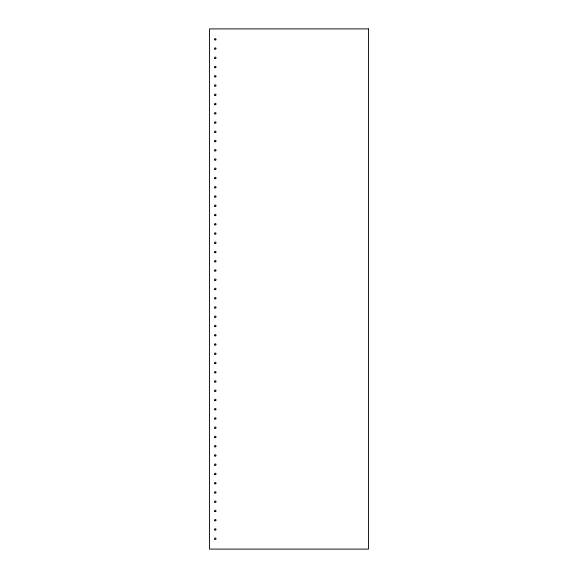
<?xml version="1.0" encoding="UTF-8"?>
<svg xmlns="http://www.w3.org/2000/svg" width="578" height="578" viewBox="0 0 578 578"><rect width="100%" height="100%" fill="white"/><g stroke="black" fill="none" stroke-linecap="round" stroke-linejoin="round"><path stroke-width="0.87" d="M368.475 28.9L209.525 28.9L209.525 549.1L368.475 549.1L368.475 28.9M214.792 39.817A0.723 0.723 0 0 0 216.006 39.492A0.723 0.723 0 0 0 215.117 38.603A0.723 0.723 0 0 0 214.792 39.817M214.792 49.065A0.723 0.723 0 0 0 216.006 48.74A0.723 0.723 0 0 0 215.117 47.851A0.723 0.723 0 0 0 214.792 49.065M214.792 58.313A0.723 0.723 0 0 0 216.006 57.988A0.723 0.723 0 0 0 215.117 57.099A0.723 0.723 0 0 0 214.792 58.313M214.792 67.561A0.723 0.723 0 0 0 216.006 67.236A0.723 0.723 0 0 0 215.117 66.347A0.723 0.723 0 0 0 214.792 67.561M214.792 76.809A0.723 0.723 0 0 0 216.006 76.484A0.723 0.723 0 0 0 215.117 75.595A0.723 0.723 0 0 0 214.792 76.809M214.792 86.057A0.723 0.723 0 0 0 216.006 85.732A0.723 0.723 0 0 0 215.117 84.843A0.723 0.723 0 0 0 214.792 86.057M214.792 95.305A0.723 0.723 0 0 0 216.006 94.98A0.723 0.723 0 0 0 215.117 94.091A0.723 0.723 0 0 0 214.792 95.305M214.792 104.553A0.723 0.723 0 0 0 216.006 104.228A0.723 0.723 0 0 0 215.117 103.339A0.723 0.723 0 0 0 214.792 104.553M214.792 113.801A0.723 0.723 0 0 0 216.006 113.476A0.723 0.723 0 0 0 215.117 112.587A0.723 0.723 0 0 0 214.792 113.801M214.792 123.049A0.723 0.723 0 0 0 216.006 122.724A0.723 0.723 0 0 0 215.117 121.835A0.723 0.723 0 0 0 214.792 123.049M214.792 132.297A0.723 0.723 0 0 0 216.006 131.972A0.723 0.723 0 0 0 215.117 131.083A0.723 0.723 0 0 0 214.792 132.297M214.792 141.545A0.723 0.723 0 0 0 216.006 141.22A0.723 0.723 0 0 0 215.117 140.331A0.723 0.723 0 0 0 214.792 141.545M214.792 150.793A0.723 0.723 0 0 0 216.006 150.468A0.723 0.723 0 0 0 215.117 149.579A0.723 0.723 0 0 0 214.792 150.793M214.792 160.041A0.723 0.723 0 0 0 216.006 159.716A0.723 0.723 0 0 0 215.117 158.827A0.723 0.723 0 0 0 214.792 160.041M214.792 169.289A0.723 0.723 0 0 0 216.006 168.964A0.723 0.723 0 0 0 215.117 168.075A0.723 0.723 0 0 0 214.792 169.289M214.792 178.537A0.723 0.723 0 0 0 216.006 178.212A0.723 0.723 0 0 0 215.117 177.323A0.723 0.723 0 0 0 214.792 178.537M214.792 187.785A0.723 0.723 0 0 0 216.006 187.46A0.723 0.723 0 0 0 215.117 186.571A0.723 0.723 0 0 0 214.792 187.785M214.792 197.033A0.723 0.723 0 0 0 216.006 196.708A0.723 0.723 0 0 0 215.117 195.819A0.723 0.723 0 0 0 214.792 197.033M214.792 206.281A0.723 0.723 0 0 0 216.006 205.956A0.723 0.723 0 0 0 215.117 205.067A0.723 0.723 0 0 0 214.792 206.281M214.792 215.529A0.723 0.723 0 0 0 216.006 215.204A0.723 0.723 0 0 0 215.117 214.315A0.723 0.723 0 0 0 214.792 215.529M214.792 224.777A0.723 0.723 0 0 0 216.006 224.452A0.723 0.723 0 0 0 215.117 223.563A0.723 0.723 0 0 0 214.792 224.777M214.792 234.025A0.723 0.723 0 0 0 216.006 233.7A0.723 0.723 0 0 0 215.117 232.811A0.723 0.723 0 0 0 214.792 234.025M214.792 243.273A0.723 0.723 0 0 0 216.006 242.948A0.723 0.723 0 0 0 215.117 242.059A0.723 0.723 0 0 0 214.792 243.273M214.792 252.521A0.723 0.723 0 0 0 216.006 252.196A0.723 0.723 0 0 0 215.117 251.307A0.723 0.723 0 0 0 214.792 252.521M214.792 261.769A0.723 0.723 0 0 0 216.006 261.444A0.723 0.723 0 0 0 215.117 260.555A0.723 0.723 0 0 0 214.792 261.769M214.792 271.017A0.723 0.723 0 0 0 216.006 270.692A0.723 0.723 0 0 0 215.117 269.803A0.723 0.723 0 0 0 214.792 271.017M214.792 280.265A0.723 0.723 0 0 0 216.006 279.94A0.723 0.723 0 0 0 215.117 279.051A0.723 0.723 0 0 0 214.792 280.265M214.792 289.513A0.723 0.723 0 0 0 216.006 289.188A0.723 0.723 0 0 0 215.117 288.299A0.723 0.723 0 0 0 214.792 289.513M214.792 298.761A0.723 0.723 0 0 0 216.006 298.436A0.723 0.723 0 0 0 215.117 297.547A0.723 0.723 0 0 0 214.792 298.761M214.792 308.009A0.723 0.723 0 0 0 216.006 307.684A0.723 0.723 0 0 0 215.117 306.795A0.723 0.723 0 0 0 214.792 308.009M214.792 317.257A0.723 0.723 0 0 0 216.006 316.932A0.723 0.723 0 0 0 215.117 316.043A0.723 0.723 0 0 0 214.792 317.257M214.792 326.505A0.723 0.723 0 0 0 216.006 326.18A0.723 0.723 0 0 0 215.117 325.291A0.723 0.723 0 0 0 214.792 326.505M214.792 335.753A0.723 0.723 0 0 0 216.006 335.428A0.723 0.723 0 0 0 215.117 334.539A0.723 0.723 0 0 0 214.792 335.753M214.792 345.001A0.723 0.723 0 0 0 216.006 344.676A0.723 0.723 0 0 0 215.117 343.787A0.723 0.723 0 0 0 214.792 345.001M214.792 354.249A0.723 0.723 0 0 0 216.006 353.924A0.723 0.723 0 0 0 215.117 353.035A0.723 0.723 0 0 0 214.792 354.249M214.792 363.497A0.723 0.723 0 0 0 216.006 363.172A0.723 0.723 0 0 0 215.117 362.283A0.723 0.723 0 0 0 214.792 363.497M214.792 372.745A0.723 0.723 0 0 0 216.006 372.42A0.723 0.723 0 0 0 215.117 371.531A0.723 0.723 0 0 0 214.792 372.745M214.792 381.993A0.723 0.723 0 0 0 216.006 381.668A0.723 0.723 0 0 0 215.117 380.779A0.723 0.723 0 0 0 214.792 381.993M214.792 391.241A0.723 0.723 0 0 0 216.006 390.916A0.723 0.723 0 0 0 215.117 390.027A0.723 0.723 0 0 0 214.792 391.241M214.792 400.489A0.723 0.723 0 0 0 216.006 400.164A0.723 0.723 0 0 0 215.117 399.275A0.723 0.723 0 0 0 214.792 400.489M214.792 409.737A0.723 0.723 0 0 0 216.006 409.412A0.723 0.723 0 0 0 215.117 408.523A0.723 0.723 0 0 0 214.792 409.737M214.792 418.985A0.723 0.723 0 0 0 216.006 418.66A0.723 0.723 0 0 0 215.117 417.771A0.723 0.723 0 0 0 214.792 418.985M214.792 428.233A0.723 0.723 0 0 0 216.006 427.908A0.723 0.723 0 0 0 215.117 427.019A0.723 0.723 0 0 0 214.792 428.233M214.792 437.481A0.723 0.723 0 0 0 216.006 437.156A0.723 0.723 0 0 0 215.117 436.267A0.723 0.723 0 0 0 214.792 437.481M214.792 446.729A0.723 0.723 0 0 0 216.006 446.404A0.723 0.723 0 0 0 215.117 445.515A0.723 0.723 0 0 0 214.792 446.729M214.792 455.977A0.723 0.723 0 0 0 216.006 455.652A0.723 0.723 0 0 0 215.117 454.763A0.723 0.723 0 0 0 214.792 455.977M214.792 465.225A0.723 0.723 0 0 0 216.006 464.9A0.723 0.723 0 0 0 215.117 464.011A0.723 0.723 0 0 0 214.792 465.225M214.792 474.473A0.723 0.723 0 0 0 216.006 474.148A0.723 0.723 0 0 0 215.117 473.259A0.723 0.723 0 0 0 214.792 474.473M214.792 483.721A0.723 0.723 0 0 0 216.006 483.396A0.723 0.723 0 0 0 215.117 482.507A0.723 0.723 0 0 0 214.792 483.721M214.792 492.969A0.723 0.723 0 0 0 216.006 492.644A0.723 0.723 0 0 0 215.117 491.755A0.723 0.723 0 0 0 214.792 492.969M214.792 502.217A0.723 0.723 0 0 0 216.006 501.892A0.723 0.723 0 0 0 215.117 501.003A0.723 0.723 0 0 0 214.792 502.217M214.792 511.465A0.723 0.723 0 0 0 216.006 511.14A0.723 0.723 0 0 0 215.117 510.251A0.723 0.723 0 0 0 214.792 511.465M214.792 520.713A0.723 0.723 0 0 0 216.006 520.388A0.723 0.723 0 0 0 215.117 519.499A0.723 0.723 0 0 0 214.792 520.713M214.792 529.961A0.723 0.723 0 0 0 216.006 529.636A0.723 0.723 0 0 0 215.117 528.747A0.723 0.723 0 0 0 214.792 529.961M214.792 539.209A0.723 0.723 0 0 0 216.006 538.884A0.723 0.723 0 0 0 215.117 537.995A0.723 0.723 0 0 0 214.792 539.209"/></g></svg>
